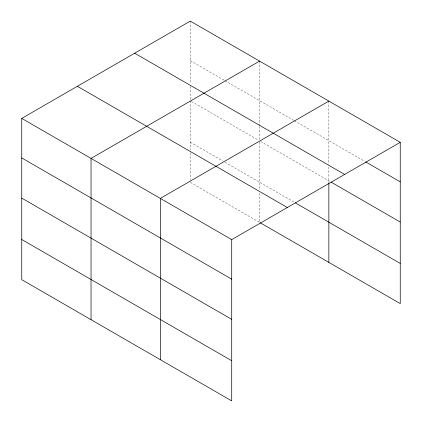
<?xml version="1.0" encoding="UTF-8"?>
<svg xmlns="http://www.w3.org/2000/svg" width="422" height="422" viewBox="0 0 422 422"><rect width="100%" height="100%" fill="white"/><g stroke="black" fill="none" stroke-linecap="round" stroke-linejoin="round"><path stroke-width="0.32" stroke-dasharray="2.11 1.58" d="M190.285 60.647L224.362 80.322M224.926 80.649L293.649 120.323M294.213 120.65L364.55 161.262M191.419 101.475L258.438 140.167M260.706 141.481L329.993 181.481M190.285 142.209L222.658 160.898M224.926 162.212L294.783 202.539M190.285 182.383L259.572 222.383L259.572 192.748M328.859 101.106L328.859 164.364M328.859 166.996L328.859 182.795M259.572 61.1L259.572 125.677M259.572 126.336L259.572 139.508M259.572 142.135L259.572 190.116M190.285 21.1L190.285 83.698M190.285 86.331L190.285 100.162M190.285 100.821L190.285 150.111M190.285 152.748L190.285 179.746"/><path stroke-width="0.63" d="M231.715 319.338L231.715 239.617L21.754 118.397L21.754 279.68L231.715 400.9L231.715 319.338L21.754 198.118M21.754 118.397L190.285 21.1L400.246 142.32L400.246 303.603L260.142 222.71M259.572 61.1L91.041 158.403L91.041 319.681M328.859 101.106L160.328 198.403L160.328 359.686M231.715 239.617L400.246 142.32M365.684 161.916L400.246 181.866M134.671 53.209L344.632 174.428M331.122 182.135L400.246 222.041M295.353 202.871L400.246 263.428M77.368 86.288L287.329 207.508M21.754 157.949L231.715 279.169M21.754 239.511L231.715 360.726M328.859 183.454L328.859 262.384"/></g></svg>
